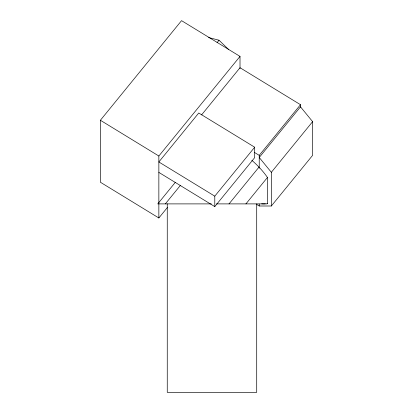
<?xml version="1.0" encoding="UTF-8"?>
<svg xmlns="http://www.w3.org/2000/svg" width="413" height="413" viewBox="0 0 413 413"><rect width="100%" height="100%" fill="white"/><g stroke="black" fill="none" stroke-linecap="round" stroke-linejoin="round"><path stroke-width="0.62" d="M167.255 203.893L167.255 392.35L256.71 392.35L256.71 203.893M167.379 207.522L158.855 217.981L100.385 182.231L100.385 120.266L181.544 20.65L240.015 56.4L240.015 68.537M217.068 42.647L219.035 40.231L228.699 49.555M158.855 217.981L158.855 156.016L240.015 56.4M201.58 114.897L240.015 67.722L300.499 104.701L300.499 107.266M175.236 182.438L157.756 203.893L211.348 203.893M165.324 203.893L180.342 185.463M214.786 196.17L254.682 147.209L198.746 113.007L158.855 161.973L214.786 196.17L214.786 206.598L158.855 172.402M214.786 206.598L254.682 157.637L254.682 147.209M259.23 168.174L259.23 155.355L300.499 104.701M229.029 203.893L258.987 167.12M271.346 172.293L312.615 121.644L300.499 106.828L259.23 157.482L271.346 172.293L271.346 205.999L259.23 205.999L256.483 204.321M245.921 203.893L267.448 177.466A44.728 18.255 39.2 0 0 251.816 160.296M267.448 177.466L267.448 203.464L267.103 203.893L216.417 203.893M271.346 205.999L312.615 155.35L312.615 121.644M208.601 37.537L219.035 40.231M254.284 152.33L259.23 155.355M100.385 120.266L158.855 156.016M259.23 204.079L259.23 205.999M267.448 203.464A44.728 18.255 39.2 0 1 267.005 203.568M265.363 203.81A44.728 18.255 39.2 0 1 261.641 203.81"/></g></svg>
